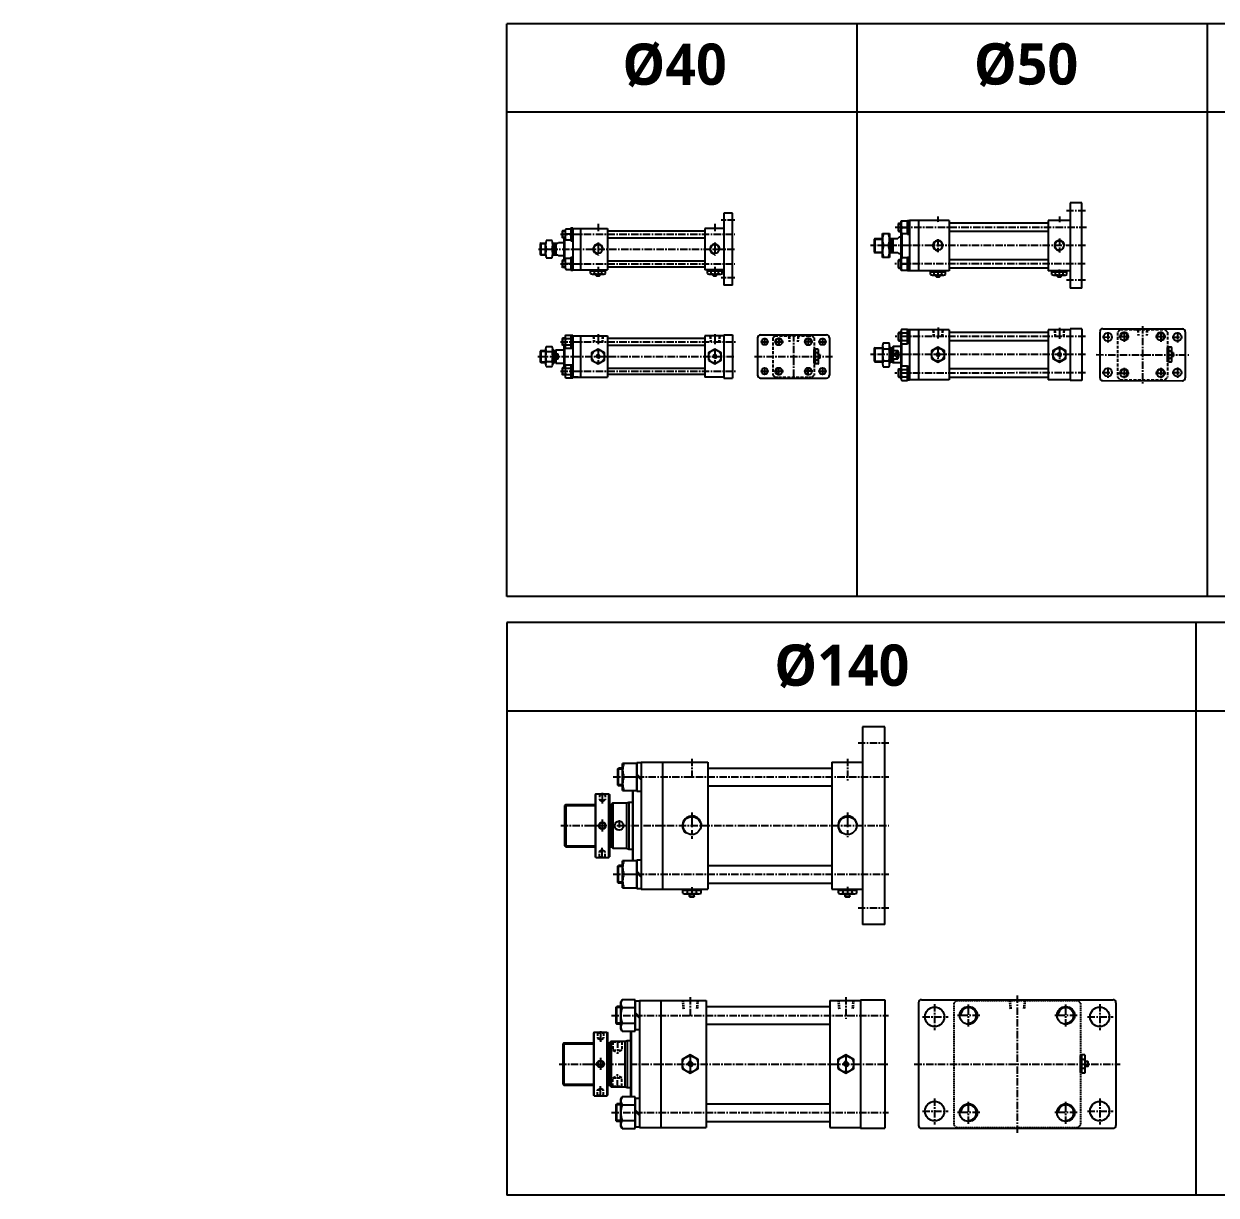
# Model space of a CAD drawing. Extents: x -819 to 4820, y 0 to 1986.
# Drawn here: x -819 to 1203, y 0 to 1986 of the extents above; entities that cross this region are included whole.
import ezdxf

# ---------------------------------------------------------------- set-up
doc = ezdxf.new("R2010")
doc.units = 0
doc.header["$LTSCALE"] = 10
doc.header["$MEASUREMENT"] = 0
for name, pattern in [('CENTER', [2, 1.25, -0.25, 0.25, -0.25]), ('CENTERX2', [4, 2.5, -0.5, 0.5, -0.5]), ('HIDDEN', [0.375, 0.25, -0.125]), ('HIDDENX2', [0.75, 0.5, -0.25])]:
    doc.linetypes.add(name, pattern=pattern)
doc.layers.get('0').update_dxf_attribs({"linetype": 'CONTINUOUS'})
for name, color, linetype in [('CEN', 1, 'CENTERX2'), ('CENTER', 1, 'CENTER'), ('DIM', 2, 'CONTINUOUS'), ('HID', 2, 'HIDDENX2'), ('HIDDEN', 2, 'HIDDEN'), ('ML', 7, 'CONTINUOUS')]:
    doc.layers.add(name, color=color, linetype=linetype)
doc.styles.add('GHS', font='romans', dxfattribs={"bigfont": 'ghs'})
doc.styles.add('문자', font='romans.shx')

# ---------------------------------------------------------------- blocks, each defined once
blk = doc.blocks.new('A$C12A86003')
at = {"layer": 'ML'}
for p, q in [((0, 0), (0, 41)), ((0, 41), (12, 41)), ((12, 41), (12, 0)), ((10.2, 20.5), (1.8, 20.5)), ((12, 0), (0, 0))]:
    blk.add_line(p, q, dxfattribs=at)
for centre, start, end in [((29.6, 30.7), 159.7438, 200.2562), ((-17.6, 30.7), 339.7438, 20.2562), ((29.6, 10.2), 159.7438, 200.2562), ((-17.6, 10.2), 339.7438, 20.2562)]:
    blk.add_arc(centre, 29.6, start, end, dxfattribs=at)

msp = doc.modelspace()

# ---------------------------------------------------------------- linework, layer by layer
for p, q in [((4820, 1986.4), (0, 1986.4)), ((0, 1015.4), (0, 1986.4)), ((594, 1015.4), (594, 1986.4)), ((1188, 1015.4), (1188, 1986.4)), ((4820, 1836.4), (0, 1836.4)), ((151.5, 1559.6), (152, 1559.1)), ((151.5, 1559.6), (157.5, 1559.6)), ((152, 1559.1), (157, 1559.1)), ((157.5, 1559.6), (157, 1559.1)), ((349.5, 1559.6), (350, 1559.1)), ((349.5, 1559.6), (355.5, 1559.6)), ((350, 1559.1), (355, 1559.1)), ((355.5, 1559.6), (355, 1559.1)), ((727.9, 1557.8), (728.4, 1557.3)), ((727.9, 1557.8), (733.9, 1557.8)), ((728.4, 1557.3), (733.4, 1557.3)), ((733.9, 1557.8), (733.4, 1557.3)), ((933.9, 1557.8), (934.4, 1557.3)), ((933.9, 1557.8), (939.9, 1557.8)), ((934.4, 1557.3), (939.4, 1557.3)), ((939.9, 1557.8), (939.4, 1557.3)), ((530.9, 1419.3), (530.9, 1425.3)), ((530.9, 1425.3), (531.4, 1424.8)), ((530.9, 1419.3), (531.4, 1419.8)), ((531.4, 1419.8), (531.4, 1424.8)), ((1130.1, 1422.3), (1130.1, 1428.3)), ((1130.1, 1428.3), (1130.6, 1427.8)), ((1130.1, 1422.3), (1130.6, 1422.8)), ((1130.6, 1422.8), (1130.6, 1427.8)), ((4820, 1015.4), (0, 1015.4)), ((3504, 971), (0, 971)), ((0, 971), (0, 0)), ((1169, 0), (1169, 971)), ((3504, 821), (0, 821)), ((3504, 0), (0, 0)), ((3507, 0), (0, 0))]:
    msp.add_line(p, q)
at = {"color": 7, "linetype": 'Continuous'}
for p, q in [((141.8, 1563.1), (141.8, 1567.5)), ((141.8, 1567.5), (154.5, 1567.5)), ((142.5, 1569.5), (166.5, 1569.5)), ((142.5, 1567.5), (142.5, 1569.5)), ((145, 1562.1), (164.1, 1562.1)), ((148.2, 1563.1), (148.2, 1567.5)), ((151.5, 1559.6), (151.5, 1562.1)), ((154.5, 1567.5), (167.2, 1567.5)), ((157.5, 1559.6), (157.5, 1562.1)), ((160.9, 1563.1), (160.9, 1567.5)), ((166.5, 1567.5), (166.5, 1569.5)), ((167.2, 1563.1), (167.2, 1567.5)), ((339.8, 1563.1), (339.8, 1567.5)), ((339.8, 1567.5), (352.5, 1567.5)), ((340.5, 1569.5), (364.5, 1569.5)), ((340.5, 1567.5), (340.5, 1569.5)), ((343, 1562.1), (362.1, 1562.1)), ((346.2, 1563.1), (346.2, 1567.5)), ((349.5, 1559.6), (349.5, 1562.1)), ((352.5, 1567.5), (365.2, 1567.5)), ((355.5, 1559.6), (355.5, 1562.1)), ((358.9, 1563.1), (358.9, 1567.5)), ((364.5, 1567.5), (364.5, 1569.5)), ((365.2, 1563.1), (365.2, 1567.5)), ((718.2, 1561.3), (718.2, 1565.7)), ((718.2, 1565.7), (730.9, 1565.7)), ((718.9, 1567.7), (742.9, 1567.7)), ((718.9, 1565.7), (718.9, 1567.7)), ((721.4, 1560.3), (740.4, 1560.3)), ((724.5, 1561.3), (724.5, 1565.7)), ((727.9, 1557.8), (727.9, 1560.3)), ((730.9, 1565.7), (743.6, 1565.7)), ((733.9, 1557.8), (733.9, 1560.3)), ((737.2, 1561.3), (737.2, 1565.7)), ((742.9, 1565.7), (742.9, 1567.7)), ((743.6, 1561.3), (743.6, 1565.7)), ((924.2, 1561.3), (924.2, 1565.7)), ((924.2, 1565.7), (936.9, 1565.7)), ((924.9, 1567.7), (948.9, 1567.7)), ((924.9, 1565.7), (924.9, 1567.7)), ((927.4, 1560.3), (946.4, 1560.3)), ((930.5, 1561.3), (930.5, 1565.7)), ((933.9, 1557.8), (933.9, 1560.3)), ((936.9, 1565.7), (949.6, 1565.7)), ((939.9, 1557.8), (939.9, 1560.3)), ((943.2, 1561.3), (943.2, 1565.7)), ((948.9, 1565.7), (948.9, 1567.7)), ((949.6, 1561.3), (949.6, 1565.7)), ((1120.2, 1413.3), (1120.2, 1437.3)), ((1122.2, 1437.3), (1120.2, 1437.3)), ((1126.7, 1438), (1122.2, 1438)), ((1122.2, 1425.3), (1122.2, 1438)), ((521, 1410.3), (521, 1434.3)), ((523, 1434.3), (521, 1434.3)), ((527.5, 1435), (523, 1435)), ((523, 1422.3), (523, 1435)), ((527.5, 1428.6), (523, 1428.6)), ((523, 1409.6), (523, 1422.3)), ((527.5, 1415.9), (523, 1415.9)), ((528.4, 1412.7), (528.4, 1431.8)), ((530.9, 1425.3), (528.4, 1425.3)), ((530.9, 1419.3), (528.4, 1419.3)), ((1126.7, 1431.6), (1122.2, 1431.6)), ((1122.2, 1412.6), (1122.2, 1425.3)), ((1126.7, 1418.9), (1122.2, 1418.9)), ((1127.6, 1415.7), (1127.6, 1434.8)), ((1130.1, 1428.3), (1127.6, 1428.3)), ((1130.1, 1422.3), (1127.6, 1422.3)), ((523, 1410.3), (521, 1410.3)), ((527.5, 1409.6), (523, 1409.6)), ((1122.2, 1413.3), (1120.2, 1413.3)), ((1126.7, 1412.6), (1122.2, 1412.6)), ((298.1, 512.2), (298.1, 517.2)), ((298.1, 517.2), (304.4, 517.2)), ((299.1, 517.2), (299.1, 519.2)), ((299.1, 519.2), (328.3, 519.2)), ((301.3, 511.2), (326.1, 511.2)), ((304.4, 517.2), (329.3, 517.2)), ((305.9, 512.2), (305.9, 517.2)), ((309.7, 511.5), (309.7, 511.5)), ((309.7, 506.7), (309.7, 511.2)), ((309.7, 506.7), (310.2, 506.2)), ((317.7, 506.7), (309.7, 506.7)), ((310.2, 506.2), (317.2, 506.2)), ((317.7, 506.7), (317.2, 506.2)), ((317.7, 506.7), (317.7, 511.2)), ((321.5, 512.2), (321.5, 517.2)), ((328.3, 517.2), (328.3, 519.2)), ((329.3, 512.2), (329.3, 517.2)), ((562.1, 512.2), (562.1, 517.2)), ((562.1, 517.2), (568.4, 517.2)), ((563.1, 517.2), (563.1, 519.2)), ((563.1, 519.2), (592.3, 519.2)), ((565.3, 511.2), (590.1, 511.2)), ((568.4, 517.2), (593.3, 517.2)), ((569.9, 512.2), (569.9, 517.2)), ((573.7, 511.5), (573.7, 511.5)), ((573.7, 506.7), (573.7, 511.2)), ((573.7, 506.7), (574.2, 506.2)), ((581.7, 506.7), (573.7, 506.7)), ((574.2, 506.2), (581.2, 506.2)), ((581.7, 506.7), (581.2, 506.2)), ((581.7, 506.7), (581.7, 511.2)), ((585.5, 512.2), (585.5, 517.2)), ((592.3, 517.2), (592.3, 519.2)), ((593.3, 512.2), (593.3, 517.2)), ((972.8, 207.8), (972.8, 237)), ((974.8, 237), (972.8, 237)), ((979.8, 238), (974.8, 238)), ((974.8, 213.1), (974.8, 238)), ((979.8, 230.2), (974.8, 230.2)), ((980.8, 210), (980.8, 234.8)), ((985.3, 226.4), (980.8, 226.4)), ((985.3, 226.4), (985.8, 225.9)), ((985.3, 226.4), (985.3, 218.4)), ((985.8, 218.9), (985.8, 225.9)), ((974.8, 207.8), (972.8, 207.8)), ((979.8, 214.6), (974.8, 214.6)), ((974.8, 206.8), (974.8, 213.1)), ((979.8, 206.8), (974.8, 206.8)), ((980.5, 218.4), (980.5, 218.4)), ((985.3, 218.4), (980.8, 218.4)), ((985.3, 218.4), (985.8, 218.9))]:
    msp.add_line(p, q, dxfattribs=at)
for points in [[(719.9, 1419), (730.9, 1412.7), (741.9, 1419), (741.9, 1431.7), (730.9, 1438.1), (719.9, 1431.7)], [(925.9, 1419), (936.9, 1412.7), (947.9, 1419), (947.9, 1431.7), (936.9, 1438.1), (925.9, 1431.7)], [(143.5, 1415.9), (154.5, 1409.6), (165.5, 1415.9), (165.5, 1428.6), (154.5, 1435), (143.5, 1428.6)], [(153.7, 1423.8), (152.8, 1422.3), (153.7, 1420.8), (155.4, 1420.8), (156.3, 1422.3), (155.4, 1423.8)], [(341.5, 1415.9), (352.5, 1409.6), (363.5, 1415.9), (363.5, 1428.6), (352.5, 1435), (341.5, 1428.6)], [(351.7, 1423.8), (350.8, 1422.3), (351.7, 1420.8), (353.4, 1420.8), (354.3, 1422.3), (353.4, 1423.8)], [(730, 1426.9), (729.2, 1425.4), (730, 1423.9), (731.8, 1423.9), (732.6, 1425.4), (731.8, 1426.9)], [(936, 1426.9), (935.2, 1425.4), (936, 1423.9), (937.8, 1423.9), (938.6, 1425.4), (937.8, 1426.9)], [(297.2, 214.6), (310.7, 206.8), (324.2, 214.6), (324.2, 230.2), (310.7, 238), (297.2, 230.2)], [(309.3, 224.9), (307.8, 222.4), (309.3, 219.9), (312.1, 219.9), (313.6, 222.4), (312.1, 224.9)], [(561.2, 214.6), (574.7, 206.8), (588.2, 214.6), (588.2, 230.2), (574.7, 238), (561.2, 230.2)], [(573.3, 224.9), (571.8, 222.4), (573.3, 219.9), (576.1, 219.9), (577.6, 222.4), (576.1, 224.9)]]:
    msp.add_lwpolyline(points, close=True, dxfattribs=at)
for centre, radius in [((730.9, 1425.4), 11), ((936.9, 1425.4), 11), ((154.5, 1422.3), 11), ((154.5, 1422.3), 2.5), ((352.5, 1422.3), 11), ((352.5, 1422.3), 2.5), ((730.9, 1425.4), 2.5), ((936.9, 1425.4), 2.5), ((310.7, 222.4), 13.5), ((310.7, 222.4), 3.5), ((574.7, 222.4), 13.5), ((574.7, 222.4), 3.5)]:
    msp.add_circle(centre, radius, dxfattribs=at)
for centre, radius, start, end in [((145, 1567.8), 5.62, 235.6158, 270), ((145, 1567.8), 5.62, 235.6158, 304.3842), ((154.5, 1583.1), 21, 252.412, 270), ((154.5, 1583.1), 21, 270, 287.588), ((164.1, 1567.8), 5.62, 235.6158, 304.3842), ((343, 1567.8), 5.62, 235.6158, 270), ((343, 1567.8), 5.62, 235.6158, 304.3842), ((352.5, 1583.1), 21, 252.412, 270), ((352.5, 1583.1), 21, 270, 287.588), ((362.1, 1567.8), 5.62, 235.6158, 304.3842), ((721.4, 1565.9), 5.62, 235.6158, 270), ((721.4, 1565.9), 5.62, 235.6158, 304.3842), ((730.9, 1581.3), 21, 252.412, 270), ((730.9, 1581.3), 21, 270, 287.588), ((740.4, 1565.9), 5.62, 235.6158, 304.3842), ((927.4, 1565.9), 5.62, 235.6158, 270), ((927.4, 1565.9), 5.62, 235.6158, 304.3842), ((936.9, 1581.3), 21, 252.412, 270), ((936.9, 1581.3), 21, 270, 287.588), ((946.4, 1565.9), 5.62, 235.6158, 304.3842), ((1122, 1434.8), 5.62, 325.6158, 34.3842), ((522.8, 1431.8), 5.62, 325.6158, 34.3842), ((507.4, 1422.3), 21, 0, 17.588), ((507.4, 1422.3), 21, 342.412, 0), ((522.8, 1412.7), 5.62, 325.6158, 34.3842), ((1106.6, 1425.3), 21, 0, 17.588), ((1106.6, 1425.3), 21, 342.412, 0), ((1122, 1415.7), 5.62, 325.6158, 34.3842), ((1122, 1415.7), 5.62, 325.6158, 0), ((522.8, 1412.7), 5.62, 325.6158, 0), ((301.3, 516.8), 5.62, 235.6158, 270), ((302, 519.4), 8.22, 241.7006, 298.2994), ((313.7, 542.6), 31.3, 255.6172, 270.0141), ((313.7, 542.6), 31.3, 269.9859, 284.3828), ((325.4, 519.4), 8.22, 241.7006, 298.2994), ((565.3, 516.8), 5.62, 235.6158, 270), ((566, 519.4), 8.22, 241.7006, 298.2994), ((577.7, 542.6), 31.3, 255.6172, 270.0141), ((577.7, 542.6), 31.3, 269.9859, 284.3828), ((589.4, 519.4), 8.22, 241.7006, 298.2994), ((972.6, 234.1), 8.22, 331.7006, 28.2994), ((949.5, 222.4), 31.3, 359.9859, 14.3828), ((949.5, 222.4), 31.3, 345.6172, 0.0141), ((972.6, 210.7), 8.22, 331.7006, 28.2994), ((975.2, 210), 5.62, 325.6158, 0)]:
    msp.add_arc(centre, radius, start, end, dxfattribs=at)
at = {"layer": 'CEN', "ltscale": 0.2}
msp.add_line((936.9, 1659.7), (936.9, 1650.3), dxfattribs=at)
at = {"layer": 'CEN', "color": 1, "linetype": 'CENTER'}
for p, q in [((154.5, 1647.5), (154.5, 1634.5)), ((352.5, 1647.5), (352.5, 1634.5)), ((386.5, 1653.5), (363.5, 1653.5)), ((90.5, 1629.5), (386.5, 1629.5)), ((53.5, 1604.5), (386.5, 1604.5)), ((90.5, 1579.5), (386.5, 1579.5)), ((154.5, 1574.5), (154.5, 1560.5)), ((352.5, 1574.5), (352.5, 1560.5)), ((386.5, 1555.5), (363.5, 1555.5)), ((154.5, 1460.3), (154.5, 1443.3)), ((352.5, 1460.3), (352.5, 1443.3)), ((486, 1460.3), (486, 1384.3)), ((90.5, 1447.3), (387.5, 1447.3)), ((430.4, 1447.3), (443.9, 1447.3)), ((437, 1453.8), (437, 1440.3)), ((528.4, 1447.3), (541.9, 1447.3)), ((535, 1453.8), (535, 1440.3)), ((52.5, 1422.3), (387.4, 1422.3)), ((154.5, 1431.3), (154.5, 1413.3)), ((352.5, 1431.3), (352.5, 1413.3)), ((420, 1422.3), (552, 1422.3)), ((90.5, 1397.3), (387.5, 1397.3)), ((430.4, 1397.3), (443.9, 1397.3)), ((437, 1403.8), (437, 1390.3)), ((528.4, 1397.3), (541.9, 1397.3)), ((535, 1403.8), (535, 1390.3))]:
    msp.add_line(p, q, dxfattribs=at)
at = {"layer": 'CEN', "ltscale": 0.5}
msp.add_line((936.9, 1622.3), (936.9, 1598.5), dxfattribs=at)
at = {"layer": 'CEN', "color": 1, "linetype": 'CENTER', "ltscale": 1.5}
for p, q in [((154.5, 1615.8), (154.5, 1593.2)), ((352.5, 1615.8), (352.5, 1593.2)), ((453.9, 1447.3), (468.8, 1447.3)), ((461, 1454.3), (461, 1440.1)), ((518.8, 1447.3), (503.9, 1447.3)), ((511, 1454.3), (511, 1440.1)), ((453.9, 1397.3), (468.8, 1397.3)), ((461, 1390.1), (461, 1404.3)), ((518.8, 1397.3), (503.9, 1397.3)), ((511, 1390.1), (511, 1404.3))]:
    msp.add_line(p, q, dxfattribs=at)
at = {"layer": 'CEN', "color": 1, "ltscale": 0.2}
msp.add_line((936.9, 1559.1), (936.9, 1570), dxfattribs=at)
at = {"layer": 'CEN'}
for p, q in [((161.7, 682.5), (161.7, 664.4)), ((313.7, 649), (313.7, 604.4)), ((577.7, 649), (577.7, 607.1)), ((161.7, 637.2), (161.7, 616.9)), ((143.6, 626.7), (178.8, 626.7)), ((161.7, 571), (161.7, 589)), ((313.7, 522.4), (313.7, 509.8)), ((577.7, 522.7), (577.7, 509.1)), ((158.7, 278.1), (158.7, 260.1)), ((158.7, 232.9), (158.7, 212.6)), ((310.7, 235.7), (310.7, 209.1)), ((574.7, 235.7), (574.7, 209.1)), ((140.6, 222.4), (175.8, 222.4)), ((158.7, 166.7), (158.7, 184.7))]:
    msp.add_line(p, q, dxfattribs=at)
at = {"layer": 'CENTER', "ltscale": 0.5}
msp.add_line((730.9, 1659.7), (730.9, 1649.6), dxfattribs=at)
at = {"layer": 'CENTER', "color": 1}
for p, q in [((980.9, 1669.5), (948.9, 1669.5)), ((980.9, 1610.5), (616.4, 1610.5)), ((980.9, 1551.5), (948.9, 1551.5)), ((980.9, 1425.4), (616.4, 1425.4))]:
    msp.add_line(p, q, dxfattribs=at)
at = {"layer": 'CENTER'}
for p, q in [((983, 1641.1), (658.1, 1641.2)), ((730.9, 1621.5), (730.9, 1599.4)), ((980.5, 1579.6), (657.7, 1579.2)), ((980.9, 1456), (658.1, 1456)), ((1018.9, 1463.8), (1018.9, 1446.2)), ((1078, 1473.9), (1077.9, 1374.9)), ((1136.9, 1463.7), (1136.9, 1446.1)), ((1010, 1455.4), (1028.2, 1455.3)), ((1128, 1455.2), (1146.2, 1455.2)), ((730.9, 1435.4), (730.9, 1415.3)), ((936.9, 1435.4), (936.9, 1415.3)), ((999.4, 1425.4), (1156.4, 1425.1)), ((1009.6, 1395.4), (1028.1, 1395.3)), ((1018.9, 1403.8), (1018.9, 1386.2)), ((1128, 1395.2), (1146.1, 1395.2)), ((1136.9, 1403.7), (1136.9, 1386.1)), ((980.9, 1394.5), (657.7, 1394)), ((647.7, 766.7), (595.7, 766.7)), ((313.7, 740.2), (313.7, 705.4)), ((577.7, 740.2), (577.7, 703.5)), ((180.2, 709.2), (647.7, 709.2)), ((190.2, 635.8), (190.2, 616.9)), ((91.3, 626.7), (647.7, 626.7)), ((180.2, 544.2), (647.7, 544.2)), ((647.7, 486.7), (595.7, 486.7)), ((310.7, 335.9), (310.7, 301.1)), ((574.7, 335.9), (574.7, 299.2)), ((725.3, 324), (725.3, 279.9)), ((865.3, 338.4), (865.3, 103.4)), ((1005.3, 324), (1005.3, 279.9)), ((177.2, 304.9), (647.3, 304.9)), ((704.6, 302.4), (748.2, 302.4)), ((984.6, 302.4), (1028.2, 302.4)), ((187.2, 262.4), (187.2, 239.7)), ((88.3, 222.4), (647.3, 222.4)), ((187.2, 182.4), (187.2, 205.1)), ((690.8, 222.4), (1039.8, 222.4)), ((725.3, 164), (725.3, 119.9)), ((1005.3, 164), (1005.3, 119.9)), ((704.6, 142.4), (748.2, 142.4)), ((984.6, 142.4), (1028.2, 142.4)), ((177.2, 139.9), (647.3, 139.9))]:
    msp.add_line(p, q, dxfattribs=at)
at = {"layer": 'CENTER', "ltscale": 0.3}
msp.add_line((730.9, 1569.4), (730.9, 1559.8), dxfattribs=at)
at = {"layer": 'CENTER', "ltscale": 0.2}
for p, q in [((731.1, 1471.2), (730.9, 1452.6)), ((936.9, 1470.9), (936.9, 1451.9))]:
    msp.add_line(p, q, dxfattribs=at)
at = {"layer": 'DIM'}
for p, q in [((622.9, 1621.4), (636.9, 1621.4)), ((636.8, 1621.4), (636.9, 1621.4)), ((648.9, 1621.4), (650.9, 1621.4)), ((650.9, 1621.4), (652.6, 1622.4)), ((56.5, 1613.8), (65.5, 1613.8)), ((77.5, 1613.8), (79.5, 1613.8)), ((79.5, 1613.8), (80.8, 1614.5)), ((622.9, 1599.4), (636.9, 1599.4)), ((648.9, 1599.4), (650.9, 1599.4)), ((650.9, 1599.4), (652.6, 1598.4)), ((56.5, 1595.3), (65.5, 1595.3)), ((77.5, 1595.3), (79.5, 1595.3)), ((79.5, 1595.3), (80.8, 1594.5)), ((152, 1559.1), (152, 1562.1)), ((157, 1559.1), (157, 1562.1)), ((350, 1559.1), (350, 1562.1)), ((355, 1559.1), (355, 1562.1)), ((728.4, 1557.3), (728.4, 1560.3)), ((733.4, 1557.3), (733.4, 1560.3)), ((934.4, 1557.3), (934.4, 1560.3)), ((939.4, 1557.3), (939.4, 1560.3)), ((679.4, 1455.3), (682.9, 1458.8)), ((679.4, 1453.3), (682.9, 1456.8)), ((111.5, 1449), (108.5, 1447.3)), ((111.5, 1447.3), (108.5, 1445.5)), ((622.9, 1436.2), (636.9, 1436.2)), ((648.9, 1436.2), (650.9, 1436.2)), ((650.9, 1436.2), (652.6, 1437.2)), ((56.5, 1431.5), (65.5, 1431.5)), ((77.5, 1431.5), (79.5, 1431.5)), ((79.5, 1431.5), (80.8, 1432.3)), ((81.5, 1417.7), (86.1, 1426.9)), ((86.1, 1417.7), (81.5, 1426.9)), ((531.4, 1424.8), (528.4, 1424.8)), ((531.4, 1419.8), (528.4, 1419.8)), ((662.9, 1432.6), (652.9, 1418.1)), ((662.9, 1418.1), (652.9, 1432.6)), ((1130.6, 1427.8), (1127.6, 1427.8)), ((1130.6, 1422.8), (1127.6, 1422.8)), ((56.5, 1413), (65.5, 1413)), ((77.5, 1413), (79.5, 1413)), ((79.5, 1413), (80.8, 1412.3)), ((111.5, 1399), (108.5, 1397.3)), ((111.5, 1397.3), (108.5, 1395.5)), ((622.9, 1414.2), (636.9, 1414.2)), ((648.9, 1414.2), (650.9, 1414.2)), ((650.9, 1414.2), (652.6, 1413.2)), ((679.4, 1393.3), (682.9, 1396.8)), ((679.4, 1391.3), (682.9, 1394.8)), ((97.7, 660.7), (149.7, 660.7)), ((173.7, 660.7), (175.7, 660.7)), ((175.7, 660.7), (177.7, 661.9)), ((97.7, 592.7), (149.7, 592.7)), ((173.7, 592.7), (175.7, 592.7)), ((175.7, 592.7), (177.7, 591.6)), ((94.7, 256.4), (146.7, 256.4)), ((170.7, 256.4), (172.7, 256.4)), ((172.7, 256.4), (174.7, 257.6)), ((94.7, 188.4), (146.7, 188.4)), ((170.7, 188.4), (172.7, 188.4)), ((172.7, 188.4), (174.7, 187.2))]:
    msp.add_line(p, q, dxfattribs=at)
for centre, radius, start, end in [((730.9, 1610.5), 8.54, 354.7535, 276.2214), ((936.9, 1610.5), 8.54, 354.7535, 276.2214), ((154.5, 1604.5), 8.3, 355.1621, 274.8379), ((352.5, 1604.5), 8.3, 355.1621, 274.8379), ((154.5, 1422.3), 3, 270, 180), ((352.5, 1422.3), 3, 270, 180), ((730.9, 1425.4), 3, 270, 180), ((936.9, 1425.4), 3, 270, 180), ((313.7, 626.7), 16.2, 0, 231.9959), ((577.7, 626.7), 16.2, 0, 231.9959)]:
    msp.add_arc(centre, radius, start, end, dxfattribs=at)
at = {"layer": 'HID'}
for p, q in [((146.2, 1457.3), (147, 1447.3)), ((147, 1457.3), (147.8, 1447.3)), ((162, 1457.3), (161.2, 1447.3)), ((162.8, 1457.3), (162, 1447.3)), ((344.2, 1457.3), (345, 1447.3)), ((345, 1457.3), (345.8, 1447.3)), ((360, 1457.3), (359.2, 1447.3)), ((360.8, 1457.3), (360, 1447.3)), ((454.6, 1457.3), (462, 1457.3)), ((462, 1457.3), (510.5, 1457.3)), ((477.7, 1457.3), (478.5, 1447.3)), ((478.5, 1457.3), (479.3, 1447.3)), ((493.5, 1457.3), (492.7, 1447.3)), ((494.3, 1457.3), (493.5, 1447.3)), ((510.5, 1457.3), (517.5, 1457.3)), ((722.4, 1467.5), (723.3, 1456)), ((723.2, 1467.5), (724.1, 1456)), ((738.2, 1467.5), (737.3, 1456)), ((739, 1467.5), (738.1, 1456)), ((928.4, 1467.5), (929.3, 1456)), ((929.2, 1467.5), (930.1, 1456)), ((944.2, 1467.5), (943.3, 1456)), ((945, 1467.5), (944.1, 1456)), ((1035.2, 1463.1), (1035.2, 1387.5)), ((1040, 1467.8), (1115.8, 1467.8)), ((1069.4, 1467.8), (1070.2, 1457.8)), ((1070.2, 1467.8), (1071, 1457.8)), ((1085.2, 1467.8), (1084.4, 1457.8)), ((1086, 1467.8), (1085.2, 1457.8)), ((1120.2, 1463.4), (1120.2, 1387.1)), ((451, 1453.7), (451, 1390.9)), ((521, 1453.7), (521, 1390.9)), ((454.6, 1387.3), (460.5, 1387.3)), ((460.5, 1387.3), (511.1, 1387.3)), ((511.1, 1387.3), (517.5, 1387.3)), ((1039.9, 1382.8), (1116, 1382.8)), ((156.7, 679.7), (155.7, 680.7)), ((156.7, 679.7), (156.7, 670.7)), ((156.7, 679.7), (166.7, 679.7)), ((156.7, 670.7), (166.7, 670.7)), ((156.7, 670.7), (161.7, 667.5)), ((161.7, 667.5), (166.7, 670.7)), ((166.7, 679.7), (167.7, 680.7)), ((166.7, 679.7), (166.7, 670.7)), ((156.7, 573.7), (155.7, 572.7)), ((156.7, 582.7), (161.7, 585.9)), ((156.7, 573.7), (156.7, 582.7)), ((156.7, 582.7), (166.7, 582.7)), ((156.7, 573.7), (166.7, 573.7)), ((161.7, 585.9), (166.7, 582.7)), ((166.7, 573.7), (166.7, 582.7)), ((166.7, 573.7), (167.7, 572.7)), ((153.7, 275.4), (152.7, 276.4)), ((153.7, 275.4), (153.7, 266.4)), ((153.7, 275.4), (163.7, 275.4)), ((153.7, 266.4), (163.7, 266.4)), ((153.7, 266.4), (158.7, 263.2)), ((158.7, 263.2), (163.7, 266.4)), ((163.7, 275.4), (164.7, 276.4)), ((163.7, 275.4), (163.7, 266.4)), ((179.2, 260.7), (179.7, 260.2)), ((179.7, 260.2), (179.7, 245.9)), ((179.7, 260.2), (194.7, 260.2)), ((179.7, 245.9), (194.7, 245.9)), ((179.7, 245.9), (187.2, 241.6)), ((194.6, 245.9), (187.2, 241.6)), ((195.2, 260.7), (194.7, 260.2)), ((194.7, 260.2), (194.7, 245.9)), ((179.7, 198.9), (187.2, 203.2)), ((194.6, 198.9), (187.2, 203.2)), ((179.2, 184.1), (179.7, 184.6)), ((179.7, 198.9), (194.7, 198.9)), ((179.7, 184.6), (179.7, 198.9)), ((179.7, 184.6), (194.7, 184.6)), ((194.7, 184.6), (194.7, 198.9)), ((195.2, 184.1), (194.7, 184.6)), ((153.7, 169.4), (152.7, 168.4)), ((153.7, 178.4), (158.7, 181.6)), ((153.7, 169.4), (153.7, 178.4)), ((153.7, 178.4), (163.7, 178.4)), ((153.7, 169.4), (163.7, 169.4)), ((158.7, 181.6), (163.7, 178.4)), ((163.7, 169.4), (163.7, 178.4)), ((163.7, 169.4), (164.7, 168.4))]:
    msp.add_line(p, q, dxfattribs=at)
for centre, radius, start, end in [((483.5, 1424.8), 43.5, 131.6579, 138.3421), ((488.5, 1424.8), 43.5, 41.6579, 48.3421), ((1077.9, 1425.3), 57, 131.6932, 138.4611), ((1077.9, 1425.3), 57, 42.0362, 48.3068), ((483.5, 1419.8), 43.5, 221.6579, 228.3421), ((488.5, 1419.8), 43.5, 311.6579, 318.3421), ((1077.9, 1425.3), 57, 221.5389, 228.1171), ((1077.9, 1425.3), 57, 311.8829, 317.9638)]:
    msp.add_arc(centre, radius, start, end, dxfattribs=at)
at = {"layer": 'HIDDEN'}
for p, q in [((297.5, 329.9), (298.7, 315.9)), ((298.6, 329.9), (299.9, 315.9)), ((322.8, 329.9), (321.5, 315.9)), ((323.9, 329.9), (322.7, 315.9)), ((561.5, 329.9), (562.7, 315.9)), ((562.6, 329.9), (563.9, 315.9)), ((586.8, 329.9), (585.5, 315.9)), ((587.9, 329.9), (586.7, 315.9)), ((757.8, 325.6), (757.8, 119.2)), ((762.1, 329.9), (968.5, 329.9)), ((852.1, 329.9), (853.3, 315.9)), ((853.2, 329.9), (854.5, 315.9)), ((877.4, 329.9), (876.1, 315.9)), ((878.5, 329.9), (877.3, 315.9)), ((972.8, 325.6), (972.8, 119.2)), ((762.1, 114.9), (968.5, 114.9))]:
    msp.add_line(p, q, dxfattribs=at)
for start, end in [(133.8235, 136.1765), (43.8235, 46.1765), (223.8235, 226.1765), (313.8235, 316.1765)]:
    msp.add_arc((865.3, 222.4), 149, start, end, dxfattribs=at)
at = {"layer": 'ML'}
for p, q in [((954.9, 1683), (954.9, 1538)), ((974.9, 1683), (954.9, 1683)), ((974.9, 1538), (974.9, 1683)), ((367.5, 1665.5), (367.5, 1543.5)), ((382.5, 1665.5), (367.5, 1665.5)), ((382.5, 1543.5), (382.5, 1665.5)), ((99.6, 1639), (108.5, 1639)), ((108.5, 1640.5), (108.5, 1618.6)), ((108.5, 1640.5), (111.5, 1640.5)), ((111.5, 1640.5), (111.5, 1568.6)), ((111.5, 1639.5), (170.5, 1639.5)), ((124.5, 1639.5), (124.5, 1569.5)), ((170.5, 1639.5), (170.5, 1569.5)), ((335.5, 1639.5), (335.5, 1569.5)), ((367.5, 1639.5), (335.5, 1639.5)), ((664.5, 1648.1), (663.4, 1647)), ((663.4, 1647), (663.4, 1635.2)), ((668.4, 1648.1), (664.5, 1648.1)), ((664.5, 1634.1), (664.5, 1648.1)), ((668.4, 1630.2), (668.4, 1652.2)), ((668.4, 1652.2), (679.4, 1652.2)), ((669.4, 1641.2), (679.4, 1641.2)), ((679.4, 1629.3), (679.4, 1652.9)), ((679.4, 1652.9), (682.9, 1652.9)), ((679.4, 1652.2), (679.4, 1630.2)), ((682.9, 1629.3), (682.9, 1652.9)), ((682.9, 1652.9), (682.9, 1629.3)), ((749.9, 1652.7), (682.9, 1652.7)), ((682.9, 1652.7), (682.9, 1567.7)), ((697.9, 1652.7), (697.9, 1567.7)), ((749.9, 1652.7), (749.9, 1567.7)), ((917.9, 1648.3), (749.9, 1648.3)), ((917.9, 1652.7), (917.9, 1567.7)), ((954.9, 1652.7), (917.9, 1652.7)), ((66.5, 1619.3), (76.6, 1619.3)), ((94.3, 1635.5), (93.5, 1634.8)), ((93.5, 1634.8), (93.5, 1624.3)), ((94.3, 1623.5), (93.5, 1624.3)), ((98.6, 1635.5), (94.3, 1635.5)), ((94.3, 1635.5), (94.3, 1623.5)), ((98.6, 1623.5), (94.3, 1623.5)), ((96.5, 1623.5), (96.5, 1585.5)), ((97.5, 1623.5), (97.5, 1585.5)), ((98.5, 1634.3), (98.5, 1624.8)), ((108.5, 1629.5), (99.6, 1629.5)), ((99.6, 1620), (108.5, 1620)), ((108.5, 1618.6), (111.5, 1618.6)), ((170.5, 1635.5), (335.5, 1635.5)), ((170.5, 1623.5), (335.5, 1623.5)), ((623.9, 1622.4), (622.9, 1621.4)), ((622.9, 1621.4), (622.9, 1599.4)), ((623.9, 1622.4), (623.9, 1598.4)), ((623.9, 1622.4), (636.9, 1622.4)), ((648.9, 1622.4), (662.9, 1622.4)), ((650.9, 1598.4), (650.9, 1622.4)), ((652.9, 1598.4), (652.9, 1622.4)), ((654.9, 1598.4), (654.9, 1622.4)), ((664.9, 1624.6), (662.9, 1622.4)), ((663.4, 1635.2), (664.5, 1634.1)), ((664.5, 1634.1), (668.4, 1634.1)), ((667.9, 1624.6), (664.9, 1624.6)), ((667.9, 1633), (668.4, 1633.5)), ((667.9, 1633), (667.9, 1587.9)), ((679.4, 1630.2), (668.4, 1630.2)), ((669.9, 1630.2), (669.9, 1590.2)), ((682.9, 1629.3), (679.4, 1629.3)), ((917.9, 1634.1), (749.9, 1634.1)), ((57.3, 1614.5), (56.5, 1613.8)), ((56.5, 1613.8), (56.5, 1595.3)), ((57.3, 1614.5), (57.3, 1594.5)), ((57.3, 1614.5), (65.5, 1614.5)), ((65.5, 1597.2), (65.5, 1611.9)), ((66.5, 1604.5), (76.6, 1604.5)), ((77.5, 1614.5), (81.5, 1614.5)), ((77.5, 1595.1), (77.5, 1614)), ((79.5, 1614.5), (79.5, 1594.5)), ((81.5, 1614.5), (81.5, 1594.5)), ((81.5, 1614.5), (86.1, 1614.5)), ((83, 1614.5), (83, 1604.5)), ((83, 1604.5), (83, 1594.5)), ((86.1, 1614.5), (87.4, 1615.7)), ((87.4, 1615.7), (96.5, 1615.7)), ((622.9, 1599.4), (623.9, 1598.4)), ((623.9, 1598.4), (636.9, 1598.4)), ((648.9, 1598.4), (662.9, 1598.4)), ((662.9, 1598.4), (664.9, 1596.6)), ((57.3, 1594.5), (56.5, 1595.3)), ((57.3, 1594.5), (65.5, 1594.5)), ((66.5, 1589.8), (76.6, 1589.8)), ((77.5, 1594.5), (81.5, 1594.5)), ((81.5, 1594.5), (86.1, 1594.5)), ((86.1, 1594.5), (87.4, 1593.3)), ((87.4, 1593.3), (96.5, 1593.3)), ((94.3, 1585.5), (93.5, 1584.8)), ((93.5, 1584.8), (93.5, 1574.3)), ((94.3, 1585.5), (94.3, 1573.5)), ((98.6, 1585.5), (94.3, 1585.5)), ((98.5, 1584.3), (98.5, 1574.8)), ((99.6, 1589), (108.5, 1589)), ((108.5, 1579.5), (99.6, 1579.5)), ((108.5, 1590.5), (108.5, 1568.6)), ((108.5, 1590.5), (111.5, 1590.5)), ((170.5, 1584.5), (335.5, 1584.5)), ((664.5, 1586.2), (663.4, 1585.1)), ((663.4, 1585.1), (663.4, 1573.2)), ((668.4, 1586.2), (664.5, 1586.2)), ((664.5, 1572.2), (664.5, 1586.2)), ((667.9, 1596.6), (664.9, 1596.6)), ((668.4, 1587.5), (667.9, 1587.9)), ((668.4, 1568.2), (668.4, 1590.2)), ((668.4, 1590.2), (679.4, 1590.2)), ((669.4, 1579.2), (679.4, 1579.2)), ((679.4, 1567.4), (679.4, 1591)), ((679.4, 1591), (682.9, 1591)), ((679.4, 1590.2), (679.4, 1568.2)), ((682.9, 1567.4), (682.9, 1591)), ((682.9, 1591), (682.9, 1567.4)), ((917.9, 1586.3), (749.9, 1586.3)), ((94.3, 1573.5), (93.5, 1574.3)), ((98.6, 1573.5), (94.3, 1573.5)), ((99.6, 1570), (108.5, 1570)), ((108.5, 1568.6), (111.5, 1568.6)), ((111.5, 1569.5), (170.5, 1569.5)), ((170.5, 1574.5), (335.5, 1574.5)), ((367.5, 1569.5), (335.5, 1569.5)), ((663.4, 1573.2), (664.5, 1572.2)), ((664.5, 1572.2), (668.4, 1572.2)), ((679.4, 1568.2), (668.4, 1568.2)), ((682.9, 1567.4), (679.4, 1567.4)), ((749.9, 1567.7), (682.9, 1567.7)), ((917.9, 1572.1), (749.9, 1572.1)), ((954.9, 1567.7), (917.9, 1567.7)), ((382.5, 1543.5), (367.5, 1543.5)), ((974.9, 1538), (954.9, 1538)), ((99.6, 1458.2), (111.5, 1458.2)), ((108.5, 1458.2), (108.5, 1436.3)), ((111.5, 1458.2), (111.5, 1386.3)), ((111.5, 1457.3), (170.5, 1457.3)), ((124.5, 1457.3), (124.5, 1387.3)), ((170.5, 1457.3), (170.5, 1387.3)), ((335.5, 1457.3), (335.5, 1387.3)), ((367.5, 1457.3), (335.5, 1457.3)), ((367.5, 1458.8), (382.5, 1458.8)), ((367.5, 1458.8), (367.5, 1385.8)), ((382.5, 1458.8), (382.5, 1385.8)), ((430, 1458.8), (542, 1458.8)), ((664.5, 1463), (663.4, 1462)), ((663.4, 1462), (663.4, 1450.1)), ((664.5, 1449), (664.5, 1463)), ((668.4, 1463), (664.5, 1463)), ((668.4, 1446.5), (668.4, 1465.6)), ((669.4, 1468.7), (679.4, 1468.7)), ((669.4, 1462.4), (679.4, 1462.4)), ((679.4, 1468.7), (679.4, 1443.3)), ((679.4, 1467.8), (682.9, 1467.8)), ((679.4, 1444.2), (679.4, 1467.8)), ((682.9, 1444.2), (682.9, 1467.8)), ((682.9, 1467.8), (682.9, 1444.2)), ((749.9, 1467.5), (682.9, 1467.5)), ((682.9, 1467.5), (682.9, 1382.5)), ((697.9, 1467.5), (697.9, 1382.5)), ((749.9, 1467.5), (749.9, 1382.5)), ((917.9, 1463.1), (749.9, 1463.1)), ((917.9, 1467.5), (917.9, 1382.5)), ((954.9, 1467.5), (917.9, 1467.5)), ((954.9, 1469.4), (954.9, 1381.4)), ((974.9, 1469.4), (954.9, 1469.4)), ((974.9, 1469.4), (974.9, 1381.4)), ((1005.4, 1464.4), (1005.4, 1386.4)), ((1010.5, 1469.4), (1145.5, 1469.1)), ((1150.4, 1464.1), (1150.4, 1386.1)), ((66.5, 1439.3), (76.5, 1439.3)), ((94.3, 1453.3), (93.5, 1452.5)), ((93.5, 1452.5), (93.5, 1442)), ((94.3, 1441.3), (93.5, 1442)), ((94.3, 1453.3), (94.3, 1441.3)), ((98.5, 1453.3), (94.3, 1453.3)), ((98.5, 1441.3), (94.3, 1441.3)), ((96.5, 1441.3), (96.5, 1403.3)), ((97.5, 1441.3), (97.5, 1403.3)), ((98.5, 1455.5), (98.5, 1439.1)), ((99.6, 1452.7), (108.5, 1452.7)), ((99.6, 1441.8), (108.5, 1441.8)), ((99.6, 1436.3), (111.5, 1436.3)), ((170.5, 1453.3), (335.5, 1453.3)), ((170.5, 1441.3), (335.5, 1441.3)), ((425, 1453.8), (425, 1390.8)), ((547, 1453.8), (547, 1390.8)), ((623.9, 1437.2), (622.9, 1436.2)), ((622.9, 1436.2), (622.9, 1414.2)), ((623.9, 1437.2), (623.9, 1413.2)), ((623.9, 1437.2), (636.9, 1437.2)), ((636.9, 1440.6), (636.9, 1409.9)), ((637.9, 1445.7), (647.9, 1445.7)), ((648.9, 1440.6), (648.9, 1409.9)), ((648.9, 1437.2), (648.9, 1413.2)), ((648.9, 1437.2), (652.9, 1437.2)), ((650.9, 1437.2), (650.9, 1413.2)), ((654.9, 1439.4), (652.9, 1437.2)), ((652.9, 1437.2), (652.9, 1413.2)), ((654.9, 1439.4), (654.9, 1432.6)), ((667.9, 1439.4), (654.9, 1439.4)), ((663.4, 1450.1), (664.5, 1449)), ((664.5, 1449), (668.4, 1449)), ((668.4, 1447.9), (667.9, 1447.4)), ((667.9, 1447.4), (667.9, 1403.4)), ((668.9, 1444.2), (668.9, 1405.9)), ((669.4, 1449.7), (679.4, 1449.7)), ((679.4, 1443.3), (669.4, 1443.3)), ((682.9, 1444.2), (679.4, 1444.2)), ((917.9, 1448.9), (749.9, 1448.9)), ((57.3, 1432.3), (56.5, 1431.5)), ((56.5, 1431.5), (56.5, 1413)), ((57.3, 1432.3), (57.3, 1412.3)), ((57.3, 1432.3), (65.5, 1432.3)), ((65.5, 1435), (65.5, 1409.5)), ((66.5, 1430.8), (76.5, 1430.8)), ((77.5, 1435), (77.5, 1409.5)), ((77.5, 1435), (77.5, 1409.5)), ((77.5, 1432.3), (81.5, 1432.3)), ((79.5, 1432.3), (79.5, 1412.3)), ((81.5, 1432.3), (83, 1433.5)), ((81.5, 1432.3), (81.5, 1412.3)), ((81.5, 1426.9), (86.1, 1426.9)), ((86.1, 1417.7), (81.5, 1417.7)), ((83, 1433.5), (96.5, 1433.5)), ((83, 1433.5), (83, 1426.9)), ((83, 1417.7), (83, 1411.1)), ((86.1, 1426.9), (86.1, 1417.7)), ((637.9, 1435.5), (647.9, 1435.5)), ((652.9, 1432.6), (662.9, 1432.6)), ((652.9, 1418.1), (662.9, 1418.1)), ((654.9, 1418.1), (654.9, 1411.4)), ((662.9, 1432.6), (662.9, 1418.1)), ((57.3, 1412.3), (56.5, 1413)), ((57.3, 1412.3), (65.5, 1412.3)), ((66.5, 1413.8), (76.5, 1413.8)), ((66.5, 1405.3), (76.5, 1405.3)), ((77.5, 1412.3), (80.1, 1412.3)), ((77.5, 1412.3), (81.5, 1412.3)), ((83, 1411.1), (81.5, 1412.3)), ((83, 1411.1), (96.5, 1411.1)), ((94.3, 1403.3), (93.5, 1402.5)), ((93.5, 1402.5), (93.5, 1392)), ((98.5, 1403.3), (94.3, 1403.3)), ((94.3, 1403.3), (94.3, 1391.3)), ((98.5, 1405.5), (98.5, 1389.1)), ((99.6, 1408.2), (111.5, 1408.2)), ((99.6, 1402.7), (108.5, 1402.7)), ((108.5, 1408.2), (108.5, 1386.3)), ((170.5, 1402.3), (335.5, 1402.3)), ((622.9, 1414.2), (623.9, 1413.2)), ((623.9, 1413.2), (636.9, 1413.2)), ((637.9, 1415), (647.9, 1415)), ((637.9, 1404.7), (647.9, 1404.7)), ((648.9, 1413.2), (652.9, 1413.2)), ((654.9, 1411.4), (652.9, 1413.2)), ((667.9, 1411.4), (654.9, 1411.4)), ((664.5, 1401), (663.4, 1400)), ((663.4, 1400), (663.4, 1388.1)), ((664.5, 1387), (664.5, 1401)), ((668.4, 1401), (664.5, 1401)), ((668.4, 1402.9), (667.9, 1403.4)), ((668.4, 1384.5), (668.4, 1403.6)), ((669.4, 1406.7), (679.4, 1406.7)), ((669.4, 1400.4), (679.4, 1400.4)), ((679.4, 1406.7), (679.4, 1381.3)), ((679.4, 1405.8), (682.9, 1405.8)), ((679.4, 1382.2), (679.4, 1405.8)), ((682.9, 1382.2), (682.9, 1405.8)), ((682.9, 1405.8), (682.9, 1382.2)), ((917.9, 1401.1), (749.9, 1401.1)), ((94.3, 1391.3), (93.5, 1392)), ((98.5, 1391.3), (94.3, 1391.3)), ((99.6, 1391.8), (108.5, 1391.8)), ((99.6, 1386.3), (111.5, 1386.3)), ((111.5, 1387.3), (170.5, 1387.3)), ((120.5, 1387.3), (111.5, 1387.3)), ((170.5, 1392.3), (335.5, 1392.3)), ((367.5, 1387.3), (335.5, 1387.3)), ((367.5, 1385.8), (382.5, 1385.8)), ((430, 1385.8), (542, 1385.8)), ((663.4, 1388.1), (664.5, 1387)), ((664.5, 1387), (668.4, 1387)), ((669.4, 1387.7), (679.4, 1387.7)), ((679.4, 1381.3), (669.4, 1381.3)), ((682.9, 1382.2), (679.4, 1382.2)), ((749.9, 1382.5), (682.9, 1382.5)), ((917.9, 1386.9), (749.9, 1386.9)), ((954.9, 1382.5), (917.9, 1382.5)), ((974.9, 1381.4), (954.9, 1381.4)), ((1010.4, 1381.4), (1145.4, 1381.1)), ((602.7, 794.2), (602.7, 459.2)), ((640.7, 794.2), (602.7, 794.2)), ((640.7, 459.2), (640.7, 794.2)), ((196.2, 686.2), (196.2, 732.2)), ((220.2, 732.2), (196.2, 732.2)), ((220.2, 733.2), (220.2, 685.3)), ((227.7, 733.2), (220.2, 733.2)), ((220.2, 686.2), (220.2, 732.2)), ((227.7, 734.2), (227.7, 519.2)), ((227.7, 734.2), (340.7, 734.2)), ((263.7, 734.2), (263.7, 519.2)), ((340.7, 734.2), (340.7, 519.2)), ((550.7, 734.2), (602.7, 734.2)), ((550.7, 734.2), (550.7, 519.2)), ((188.2, 723.2), (189.2, 724.2)), ((188.2, 695.2), (188.2, 723.2)), ((196.2, 724.2), (189.2, 724.2)), ((189.2, 694.2), (189.2, 724.2)), ((198.3, 709.2), (220.2, 709.2)), ((220.2, 714.2), (227.7, 706.7)), ((220.2, 711.7), (227.7, 704.2)), ((340.7, 724.2), (550.7, 724.2)), ((188.2, 695.2), (189.2, 694.2)), ((196.2, 694.2), (189.2, 694.2)), ((340.7, 694.2), (550.7, 694.2)), ((150.7, 680.7), (149.7, 679.7)), ((149.7, 679.7), (149.7, 573.7)), ((150.7, 680.7), (172.7, 680.7)), ((150.7, 572.7), (150.7, 680.7)), ((172.7, 680.7), (173.7, 679.7)), ((172.7, 572.7), (172.7, 680.7)), ((173.7, 679.7), (173.7, 573.7)), ((196.2, 686.2), (220.2, 686.2)), ((212.7, 686.2), (212.7, 567.2)), ((213.7, 686.2), (213.7, 567.2)), ((220.2, 685.3), (227.7, 685.3)), ((99.7, 662.7), (97.7, 660.7)), ((97.7, 660.7), (97.7, 592.7)), ((99.7, 662.7), (149.7, 662.7)), ((99.7, 662.7), (99.7, 590.7)), ((173.7, 662.7), (177.7, 662.7)), ((175.7, 662.7), (175.7, 590.7)), ((179.7, 665.2), (177.7, 663.2)), ((177.7, 663.2), (177.7, 590.2)), ((179.7, 665.2), (179.7, 588.2)), ((179.7, 665.2), (202.7, 665.2)), ((202.7, 665.2), (206.7, 666.7)), ((202.7, 665.2), (202.7, 588.2)), ((206.7, 666.7), (212.7, 666.7)), ((206.7, 666.7), (206.7, 586.7)), ((97.7, 592.7), (99.7, 590.7)), ((99.7, 590.7), (149.7, 590.7)), ((173.7, 590.7), (177.7, 590.7)), ((177.7, 590.2), (179.7, 588.2)), ((179.7, 588.2), (202.7, 588.2)), ((202.7, 588.2), (206.7, 586.7)), ((206.7, 586.7), (212.7, 586.7)), ((150.7, 572.7), (149.7, 573.7)), ((150.7, 572.7), (172.7, 572.7)), ((172.7, 572.7), (173.7, 573.7)), ((196.2, 521.2), (196.2, 567.2)), ((220.2, 567.2), (196.2, 567.2)), ((220.2, 568.2), (220.2, 520.3)), ((227.7, 568.2), (220.2, 568.2)), ((220.2, 521.2), (220.2, 567.2)), ((188.2, 558.2), (189.2, 559.2)), ((188.2, 530.2), (188.2, 558.2)), ((196.2, 559.2), (189.2, 559.2)), ((189.2, 529.2), (189.2, 559.2)), ((220.2, 549.2), (227.7, 541.7)), ((220.2, 546.7), (227.7, 539.2)), ((340.7, 559.2), (550.7, 559.2)), ((188.2, 530.2), (189.2, 529.2)), ((196.2, 529.2), (189.2, 529.2)), ((198.3, 544.2), (220.2, 544.2)), ((340.7, 529.2), (550.7, 529.2)), ((196.2, 521.2), (220.2, 521.2)), ((220.2, 520.3), (227.7, 520.3)), ((227.7, 519.2), (340.7, 519.2)), ((550.7, 519.2), (602.7, 519.2)), ((640.7, 459.2), (602.7, 459.2)), ((193.2, 327.9), (195.3, 331.5)), ((193.2, 281.9), (193.2, 327.9)), ((217.2, 331.5), (195.3, 331.5)), ((217.2, 278.3), (217.2, 331.5)), ((217.2, 328.8), (217.2, 280.9)), ((224.7, 328.8), (217.2, 328.8)), ((224.7, 329.9), (224.7, 114.9)), ((224.7, 329.9), (337.7, 329.9)), ((224.7, 328.8), (224.7, 280.9)), ((260.7, 329.9), (260.7, 114.9)), ((337.7, 329.9), (337.7, 114.9)), ((547.7, 329.9), (599.7, 329.9)), ((547.7, 329.9), (547.7, 114.9)), ((599.7, 331.4), (640.7, 331.4)), ((599.7, 331.4), (599.7, 113.4)), ((640.7, 331.4), (640.7, 113.4)), ((697.8, 326.4), (697.8, 118.4)), ((702.8, 331.4), (1027.8, 331.4)), ((1032.8, 326.4), (1032.8, 118.4)), ((185.2, 318.9), (186.2, 319.9)), ((185.2, 290.9), (185.2, 318.9)), ((193.2, 319.9), (186.2, 319.9)), ((186.2, 289.9), (186.2, 319.9)), ((195.3, 318.2), (217.2, 318.2)), ((217.2, 309.9), (224.7, 302.4)), ((217.2, 307.4), (224.7, 299.9)), ((337.7, 319.9), (547.7, 319.9)), ((185.2, 290.9), (186.2, 289.9)), ((193.2, 289.9), (186.2, 289.9)), ((195.3, 291.6), (217.2, 291.6)), ((337.7, 289.9), (547.7, 289.9)), ((147.7, 276.4), (146.7, 275.4)), ((146.7, 275.4), (146.7, 169.4)), ((147.7, 276.4), (169.7, 276.4)), ((147.7, 168.4), (147.7, 276.4)), ((169.7, 276.4), (170.7, 275.4)), ((169.7, 168.4), (169.7, 276.4)), ((170.7, 275.4), (170.7, 169.4)), ((195.3, 278.3), (193.2, 281.9)), ((195.3, 278.3), (217.2, 278.3)), ((209.7, 278.3), (209.7, 166.5)), ((210.7, 278.3), (210.7, 166.5)), ((217.2, 280.9), (224.7, 280.9)), ((96.7, 258.4), (94.7, 256.4)), ((94.7, 256.4), (94.7, 188.4)), ((96.7, 258.4), (146.7, 258.4)), ((96.7, 258.4), (96.7, 186.4)), ((170.7, 258.4), (174.7, 258.4)), ((172.7, 258.4), (172.7, 186.4)), ((176.7, 260.9), (174.7, 258.9)), ((174.7, 258.9), (174.7, 185.9)), ((176.7, 260.9), (199.7, 260.9)), ((176.7, 260.9), (176.7, 183.9)), ((199.7, 260.9), (203.7, 262.4)), ((199.7, 260.9), (199.7, 183.9)), ((203.7, 262.4), (209.7, 262.4)), ((203.7, 262.4), (203.7, 182.4)), ((94.7, 188.4), (96.7, 186.4)), ((96.7, 186.4), (146.7, 186.4)), ((170.7, 186.4), (174.7, 186.4)), ((174.7, 185.9), (176.7, 183.9)), ((176.7, 183.9), (199.7, 183.9)), ((199.7, 183.9), (203.7, 182.4)), ((203.7, 182.4), (209.7, 182.4)), ((147.7, 168.4), (146.7, 169.4)), ((147.7, 168.4), (169.7, 168.4)), ((169.7, 168.4), (170.7, 169.4)), ((193.2, 162.9), (195.3, 166.5)), ((193.2, 116.9), (193.2, 162.9)), ((217.2, 166.5), (195.3, 166.5)), ((217.2, 113.3), (217.2, 166.5)), ((217.2, 163.8), (217.2, 115.9)), ((224.7, 163.8), (217.2, 163.8)), ((185.2, 153.9), (186.2, 154.9)), ((185.2, 125.9), (185.2, 153.9)), ((193.2, 154.9), (186.2, 154.9)), ((186.2, 124.9), (186.2, 154.9)), ((195.3, 153.2), (217.2, 153.2)), ((217.2, 144.9), (224.7, 137.4)), ((217.2, 142.4), (224.7, 134.9)), ((337.7, 154.9), (547.7, 154.9)), ((185.2, 125.9), (186.2, 124.9)), ((193.2, 124.9), (186.2, 124.9)), ((195.3, 126.6), (217.2, 126.6)), ((337.7, 124.9), (547.7, 124.9)), ((195.3, 113.3), (193.2, 116.9)), ((195.3, 113.3), (217.2, 113.3)), ((217.2, 115.9), (224.7, 115.9)), ((224.7, 114.9), (337.7, 114.9)), ((547.7, 114.9), (599.7, 114.9)), ((599.7, 113.4), (640.7, 113.4)), ((702.8, 113.4), (1027.8, 113.4))]:
    msp.add_line(p, q, dxfattribs=at)
at = {"layer": 'ML', "color": 2}
for p, q in [((663.4, 1647), (668.4, 1647)), ((98.5, 1634.8), (93.5, 1634.8)), ((98.5, 1624.3), (93.5, 1624.3)), ((663.4, 1635.2), (668.4, 1635.2)), ((98.5, 1584.8), (93.5, 1584.8)), ((663.4, 1585.1), (668.4, 1585.1)), ((98.5, 1574.3), (93.5, 1574.3)), ((663.4, 1573.2), (668.4, 1573.2)), ((663.4, 1462), (668.4, 1462)), ((98.5, 1452.5), (93.5, 1452.5)), ((98.5, 1442), (93.5, 1442)), ((663.4, 1450.1), (668.4, 1450.1)), ((98.5, 1402.5), (93.5, 1402.5)), ((663.4, 1400), (668.4, 1400)), ((98.5, 1392), (93.5, 1392)), ((663.4, 1388.1), (668.4, 1388.1)), ((196.2, 722.5), (188.2, 722.5)), ((196.2, 696), (188.2, 696)), ((196.2, 557.5), (188.2, 557.5)), ((196.2, 531), (188.2, 531)), ((310.2, 511.4), (310.2, 511.4)), ((310.2, 506.2), (310.2, 511.2)), ((317.2, 506.2), (317.2, 511.2)), ((574.2, 511.4), (574.2, 511.4)), ((574.2, 506.2), (574.2, 511.2)), ((581.2, 506.2), (581.2, 511.2)), ((193.2, 318.1), (185.2, 318.1)), ((193.2, 291.6), (185.2, 291.6)), ((985.8, 225.9), (980.8, 225.9)), ((980.6, 218.9), (980.6, 218.9)), ((985.8, 218.9), (980.8, 218.9)), ((193.2, 153.1), (185.2, 153.1)), ((193.2, 126.6), (185.2, 126.6))]:
    msp.add_line(p, q, dxfattribs=at)
at = {"layer": 'ML', "color": 1, "linetype": 'CENTER'}
for p, q in [((1037.7, 1456.3), (1056.2, 1456.3)), ((1046.7, 1464.9), (1046.7, 1447.1)), ((1099.7, 1456.3), (1118.2, 1456.3)), ((1108.7, 1464.9), (1108.7, 1447.1)), ((1046.7, 1402.9), (1046.7, 1385.1)), ((1108.7, 1402.9), (1108.7, 1385.1)), ((1037.7, 1394.3), (1056.2, 1394.3)), ((1099.7, 1394.3), (1118.2, 1394.3)), ((782.8, 285.9), (782.8, 323.9)), ((947.8, 285.9), (947.8, 323.9)), ((801.8, 304.9), (763.8, 304.9)), ((966.8, 304.9), (928.8, 304.9)), ((782.8, 120.9), (782.8, 158.9)), ((947.8, 120.9), (947.8, 158.9)), ((801.8, 139.9), (763.8, 139.9)), ((966.8, 139.9), (928.8, 139.9))]:
    msp.add_line(p, q, dxfattribs=at)
at = {"layer": 'ML'}
for centre, radius in [((730.9, 1610.5), 7.71), ((936.9, 1610.5), 7.71), ((154.5, 1604.5), 7.5), ((352.5, 1604.5), 7.5), ((1018.9, 1455.3), 7), ((1046.7, 1456.3), 7), ((1108.7, 1456.3), 7), ((1136.9, 1455.2), 7), ((437, 1447.3), 5.5), ((461, 1447.3), 6), ((511, 1447.3), 6), ((535, 1447.3), 5.5), ((437, 1397.3), 5.5), ((461, 1397.3), 6), ((511, 1397.3), 6), ((535, 1397.3), 5.5), ((1018.9, 1395.3), 7), ((1046.7, 1394.3), 7), ((1108.7, 1394.3), 7), ((1136.9, 1395.2), 7), ((161.7, 626.7), 6), ((161.7, 626.7), 5), ((161.7, 626.7), 5), ((190.2, 626.7), 7.5), ((313.7, 626.7), 15.1), ((577.7, 626.7), 15.1), ((725.3, 302.4), 16.5), ((782.8, 304.9), 15), ((947.8, 304.9), 15), ((1005.3, 302.4), 16.5), ((158.7, 222.4), 6), ((158.7, 222.4), 5), ((158.7, 222.4), 5), ((725.3, 142.4), 16.5), ((782.8, 139.9), 15), ((947.8, 139.9), 15), ((1005.3, 142.4), 16.5)]:
    msp.add_circle(centre, radius, dxfattribs=at)
for centre, radius, start, end in [((109.8, 1634.3), 11.2, 155.0268, 204.9732), ((684.3, 1646.7), 15.9, 159.7438, 200.2562), ((684.3, 1635.7), 15.9, 159.7438, 200.2562), ((93.1, 1611.9), 27.6, 164.5278, 195.4722), ((50, 1611.9), 27.6, 344.5278, 15.4722), ((109.8, 1624.8), 11.2, 155.0268, 204.9732), ((93.1, 1597.2), 27.6, 164.5278, 195.4722), ((50, 1597.2), 27.6, 344.5278, 15.4722), ((109.8, 1584.3), 11.2, 155.0268, 204.9732), ((109.8, 1574.8), 11.2, 155.0268, 204.9732), ((684.3, 1584.7), 15.9, 159.7438, 200.2562), ((684.3, 1573.7), 15.9, 159.7438, 200.2562), ((102.6, 1455.5), 4.09, 138.0302, 221.9698), ((430, 1453.8), 5, 90, 180), ((542, 1453.8), 5, 0, 90), ((674, 1465.6), 5.62, 145.6158, 214.3842), ((689.4, 1456), 21, 162.412, 197.588), ((1010.4, 1464.4), 5, 89.8972, 179.9426), ((1145.4, 1464.1), 5, 359.9426, 89.8972), ((75.1, 1435), 9.53, 153.519, 206.481), ((68, 1435), 9.53, 333.519, 26.481), ((113.3, 1447.3), 14.8, 158.2872, 201.7128), ((102.6, 1439.1), 4.09, 138.0302, 221.9698), ((650.5, 1440.6), 13.6, 157.9181, 202.0819), ((635.3, 1440.6), 13.6, 337.9181, 22.0819), ((674, 1446.5), 5.62, 145.6158, 214.3842), ((102.1, 1422.3), 36.6, 166.5803, 193.4197), ((40.9, 1422.3), 36.6, 346.5803, 13.4197), ((78.7, 1422.3), 8.69, 328.1092, 31.8908), ((689.9, 1425.2), 53, 168.8556, 191.1444), ((595.9, 1425.2), 53, 348.8556, 11.1444), ((650.9, 1425.4), 14, 329.0027, 30.9973), ((75.1, 1409.5), 9.53, 153.519, 206.481), ((68, 1409.5), 9.53, 333.519, 26.481), ((102.6, 1405.5), 4.09, 138.0302, 221.9698), ((113.3, 1397.3), 14.8, 158.2872, 201.7128), ((650.5, 1409.9), 13.6, 157.9181, 202.0819), ((635.3, 1409.9), 13.6, 337.9181, 22.0819), ((674, 1403.6), 5.62, 145.6158, 214.3842), ((689.4, 1394), 21, 162.412, 197.588), ((102.6, 1389.1), 4.09, 138.0302, 221.9698), ((430, 1390.8), 5, 180, 270), ((542, 1390.8), 5, 270, 0), ((674, 1384.5), 5.62, 145.6158, 214.3842), ((1010.4, 1386.4), 5, 179.9426, 269.8972), ((1145.4, 1386.1), 5, 269.8972, 359.9426), ((229.4, 720.7), 33.2, 159.7297, 200.2703), ((229.4, 697.7), 33.2, 159.7297, 200.2703), ((229.4, 555.7), 33.2, 159.7297, 200.2703), ((229.4, 532.7), 33.2, 159.7297, 200.2703), ((204.9, 324.8), 11.7, 145.591, 214.409), ((702.8, 326.4), 5, 90, 180), ((1027.8, 326.4), 5, 0, 90), ((239.2, 304.6), 46, 162.8014, 179.5998), ((239.2, 305.2), 46, 180.4002, 197.1986), ((204.9, 285), 11.7, 145.591, 214.409), ((204.9, 159.8), 11.7, 145.591, 214.409), ((239.2, 139.6), 46, 162.8014, 179.5998), ((239.2, 140.2), 46, 180.4002, 197.1986), ((204.9, 120), 11.7, 145.591, 214.409), ((702.8, 118.4), 5, 180, 270), ((1027.8, 118.4), 5, 270, 0)]:
    msp.add_arc(centre, radius, start, end, dxfattribs=at)
at = {"layer": 'ML', "color": 2}
for centre, radius, start, end in [((1046.7, 1456.3), 5.92, 261.2184, 189.4357), ((1108.7, 1456.3), 5.92, 261.2184, 189.4357), ((461, 1447.3), 5.25, 354.535, 275.465), ((511, 1447.3), 5.25, 354.535, 275.465), ((461, 1397.3), 5.25, 354.535, 275.465), ((511, 1397.3), 5.25, 354.535, 275.465), ((1046.7, 1394.3), 5.92, 261.2184, 189.4357), ((1108.7, 1394.3), 5.92, 261.2184, 189.4357), ((782.8, 304.9), 13.2, 270, 180), ((947.8, 304.9), 13.2, 270, 180), ((310.7, 222.4), 4, 270, 180), ((574.7, 222.4), 4, 270, 180), ((782.8, 139.9), 13.2, 270, 180), ((947.8, 139.9), 13.2, 270, 180)]:
    msp.add_arc(centre, radius, start, end, dxfattribs=at)

# ---------------------------------------------------------------- block references
at = {"layer": 'ML'}
msp.add_blockref('A$C12A86003', (636.8, 1590), dxfattribs=at)

# ---------------------------------------------------------------- texts
at = {"char_height": 70, "attachment_point": 1, "style": '문자'}
for s, insert in [('{\\fMalgun Gothic|b1|i0|c129|p50;%%C40}', (195.9, 1953)), ('{\\fMalgun Gothic|b1|i0|c129|p50;%%C50}', (791.9, 1953.4)), ('{\\fMalgun Gothic|b1|i0|c129|p50;%%C140}', (453.4, 933.8))]:
    msp.add_mtext_dynamic_manual_height_columns(s, width=124.533, gutter_width=16, heights=[-75.6], dxfattribs=dict(at, insert=insert))
at = {"layer": 'ML', "color": 2, "insert": (-819.3, 74.1), "char_height": 3, "attachment_point": 7, "style": 'GHS'}
msp.add_mtext('\\A1;', dxfattribs=at)

doc.saveas('drawing.dxf')
